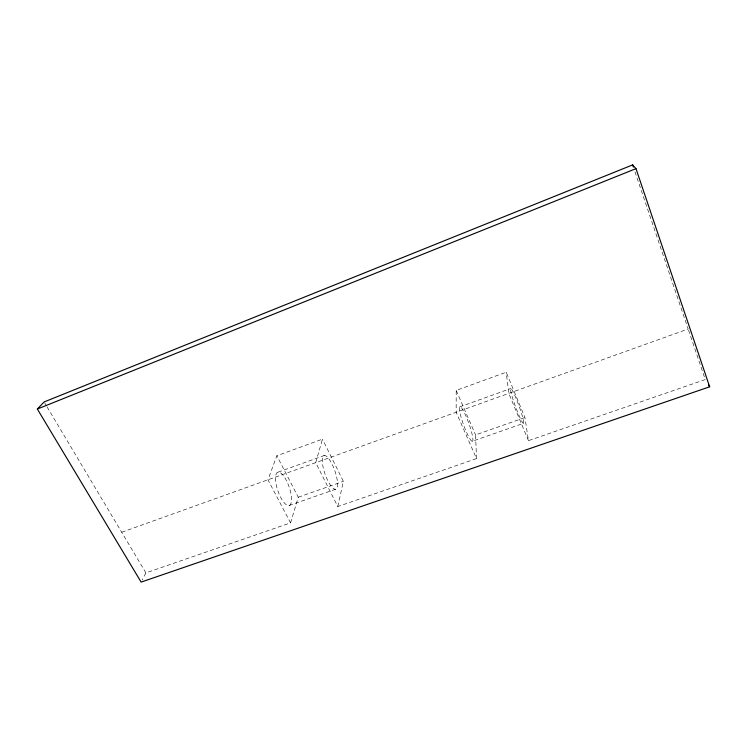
<?xml version="1.0" encoding="UTF-8"?>
<svg xmlns="http://www.w3.org/2000/svg" width="747" height="747" viewBox="0 0 747 747"><rect width="100%" height="100%" fill="white"/><g stroke="black" fill="none" stroke-linecap="round" stroke-linejoin="round"><path stroke-width="0.56" stroke-dasharray="3.73 2.8" d="M688.529 330.09L705.261 379.56L528.446 440.665L524.936 417.545L506.205 372.202L456.202 390.42L456.165 412.251L476.511 458.611L337.793 506.55L315.72 462.654L322.452 439.143L276.848 455.763L267.94 479.807L290.555 522.872L145.889 572.874L142.182 580.055M337.793 506.55L343.377 481.367L322.452 439.143M290.555 522.872L298.268 497.231L276.848 455.763M278.061 472.151L324.31 455.502M459.601 406.947L510.967 388.449M121.714 532.284L688.155 328.997L634.483 170.4M298.268 497.231L343.377 481.367M476.511 458.611L475.559 434.903L524.936 417.545M472.16 441.337A18.423 2.727 70.1 0 0 465.876 415.948A18.423 2.727 70.1 0 0 460.432 414.725A18.423 2.727 70.1 0 0 472.16 441.337L523.358 423.4A18.656 1.774 69.9 0 0 515.962 398.048A18.656 1.774 69.9 0 0 512.05 396.255A18.656 1.774 69.9 0 0 523.358 423.4M289.145 505.514A17.592 5.948 71 0 0 285.625 479.07A17.592 5.948 71 0 0 275.736 481.983A17.592 5.948 71 0 0 289.145 505.514L335.711 489.201A17.797 5.164 70.7 0 0 331.332 462.729A17.797 5.164 70.7 0 0 322.723 465.185A17.797 5.164 70.7 0 0 335.711 489.201M44.717 402.96L46.501 405.966M47.098 406.966L145.889 572.874M456.202 390.42L475.559 434.903M528.446 440.665L508.8 393.361L506.205 372.202"/><path stroke-width="1.12" d="M37.35 409.039L44.12 401.951L632.625 164.9L635.986 168.635L709.65 386.797L141.127 582.1L37.35 409.039L635.986 168.635M708.558 384.985L709.65 386.797M632.625 164.9L633.363 167.095"/></g></svg>
